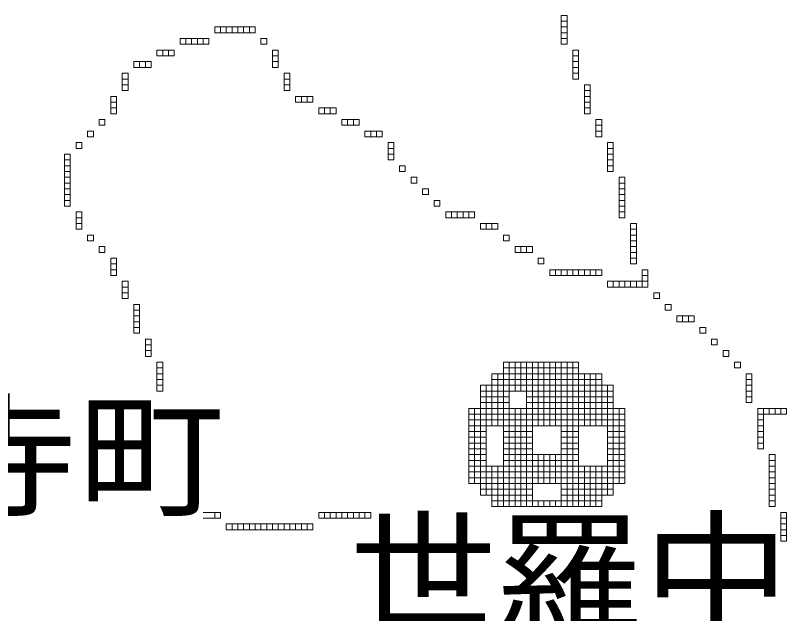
# Model space of a CAD drawing. Units: millimetres on the paper. Extents: x -3947 to 493, y -3409 to 377.
# Drawn here: x -187.55 to -170.19, y 112.61 to 126.07 of the extents above; entities that cross this region are included whole.
import ezdxf
from ezdxf.enums import TextEntityAlignment as Align

# ---------------------------------------------------------------- set-up
doc = ezdxf.new("R2010")
doc.units = ezdxf.units.MM
doc.layers.add('0-4__0-6_', color=7, linetype='Continuous', lineweight=18)
doc.layers.add('0-C__0-f_', color=7, linetype='Continuous', lineweight=18)
doc.styles.add('ＭＳ ゴシック', font='')
doc.styles.get('ＭＳ ゴシック').set_extended_font_data('MS Gothic')

msp = doc.modelspace()

# ---------------------------------------------------------------- linework, layer by layer
at = {"layer": '0-C__0-f_'}
for p, q in [((-175.265, 126.068), (-175.135, 126.068)), ((-175.265, 125.418), (-175.265, 126.068)), ((-175.135, 125.418), (-175.135, 126.068)), ((-175.265, 125.938), (-175.135, 125.938)), ((-183.065, 125.808), (-182.155, 125.808)), ((-183.065, 125.678), (-183.065, 125.808)), ((-183.065, 125.678), (-182.155, 125.678)), ((-182.935, 125.678), (-182.935, 125.808)), ((-182.805, 125.678), (-182.805, 125.808)), ((-182.675, 125.678), (-182.675, 125.808)), ((-182.545, 125.678), (-182.545, 125.808)), ((-182.415, 125.678), (-182.415, 125.808)), ((-182.285, 125.678), (-182.285, 125.808)), ((-182.155, 125.678), (-182.155, 125.808)), ((-175.265, 125.808), (-175.135, 125.808)), ((-175.265, 125.678), (-175.135, 125.678)), ((-183.845, 125.548), (-183.195, 125.548)), ((-183.845, 125.418), (-183.845, 125.548)), ((-183.715, 125.418), (-183.715, 125.548)), ((-183.585, 125.418), (-183.585, 125.548)), ((-183.455, 125.418), (-183.455, 125.548)), ((-183.325, 125.418), (-183.325, 125.548)), ((-183.195, 125.418), (-183.195, 125.548)), ((-182.025, 125.548), (-181.895, 125.548)), ((-182.025, 125.418), (-182.025, 125.548)), ((-181.895, 125.418), (-181.895, 125.548)), ((-175.265, 125.548), (-175.135, 125.548)), ((-183.845, 125.418), (-183.195, 125.418)), ((-182.025, 125.418), (-181.895, 125.418)), ((-175.265, 125.418), (-175.135, 125.418)), ((-184.365, 125.288), (-183.975, 125.288)), ((-184.365, 125.158), (-184.365, 125.288)), ((-184.365, 125.158), (-183.975, 125.158)), ((-184.235, 125.158), (-184.235, 125.288)), ((-184.105, 125.158), (-184.105, 125.288)), ((-183.975, 125.158), (-183.975, 125.288)), ((-181.765, 125.288), (-181.635, 125.288)), ((-181.765, 124.898), (-181.765, 125.288)), ((-181.765, 125.158), (-181.635, 125.158)), ((-181.635, 124.898), (-181.635, 125.288)), ((-175.005, 125.288), (-174.875, 125.288)), ((-175.005, 124.638), (-175.005, 125.288)), ((-175.005, 125.158), (-174.875, 125.158)), ((-174.875, 124.638), (-174.875, 125.288)), ((-184.885, 125.028), (-184.495, 125.028)), ((-184.885, 124.898), (-184.885, 125.028)), ((-184.755, 124.898), (-184.755, 125.028)), ((-184.625, 124.898), (-184.625, 125.028)), ((-184.495, 124.898), (-184.495, 125.028)), ((-181.765, 125.028), (-181.635, 125.028)), ((-175.005, 125.028), (-174.875, 125.028)), ((-184.885, 124.898), (-184.495, 124.898)), ((-181.765, 124.898), (-181.635, 124.898)), ((-175.005, 124.898), (-174.875, 124.898)), ((-185.145, 124.768), (-185.015, 124.768)), ((-185.145, 124.378), (-185.145, 124.768)), ((-185.145, 124.638), (-185.015, 124.638)), ((-185.015, 124.378), (-185.015, 124.768)), ((-181.505, 124.768), (-181.375, 124.768)), ((-181.505, 124.378), (-181.505, 124.768)), ((-181.505, 124.638), (-181.375, 124.638)), ((-181.375, 124.378), (-181.375, 124.768)), ((-175.005, 124.768), (-174.875, 124.768)), ((-175.005, 124.638), (-174.875, 124.638)), ((-185.145, 124.508), (-185.015, 124.508)), ((-181.505, 124.508), (-181.375, 124.508)), ((-174.745, 124.508), (-174.615, 124.508)), ((-174.745, 123.858), (-174.745, 124.508)), ((-174.615, 123.858), (-174.615, 124.508)), ((-185.145, 124.378), (-185.015, 124.378)), ((-181.505, 124.378), (-181.375, 124.378)), ((-174.745, 124.378), (-174.615, 124.378)), ((-185.405, 124.248), (-185.275, 124.248)), ((-185.405, 123.858), (-185.405, 124.248)), ((-185.405, 124.118), (-185.275, 124.118)), ((-185.275, 123.858), (-185.275, 124.248)), ((-181.245, 124.248), (-180.855, 124.248)), ((-181.245, 124.118), (-181.245, 124.248)), ((-181.245, 124.118), (-180.855, 124.118)), ((-181.115, 124.118), (-181.115, 124.248)), ((-180.985, 124.118), (-180.985, 124.248)), ((-180.855, 124.118), (-180.855, 124.248)), ((-174.745, 124.248), (-174.615, 124.248)), ((-174.745, 124.118), (-174.615, 124.118)), ((-185.405, 123.988), (-185.275, 123.988)), ((-180.725, 123.988), (-180.335, 123.988)), ((-180.725, 123.858), (-180.725, 123.988)), ((-180.595, 123.858), (-180.595, 123.988)), ((-180.465, 123.858), (-180.465, 123.988)), ((-180.335, 123.858), (-180.335, 123.988)), ((-174.745, 123.988), (-174.615, 123.988)), ((-185.405, 123.858), (-185.275, 123.858)), ((-180.725, 123.858), (-180.335, 123.858)), ((-174.745, 123.858), (-174.615, 123.858)), ((-185.665, 123.728), (-185.535, 123.728)), ((-185.665, 123.598), (-185.665, 123.728)), ((-185.665, 123.598), (-185.535, 123.598)), ((-185.535, 123.598), (-185.535, 123.728)), ((-180.205, 123.728), (-179.815, 123.728)), ((-180.205, 123.598), (-180.205, 123.728)), ((-180.205, 123.598), (-179.815, 123.598)), ((-180.075, 123.598), (-180.075, 123.728)), ((-179.945, 123.598), (-179.945, 123.728)), ((-179.815, 123.598), (-179.815, 123.728)), ((-174.485, 123.728), (-174.355, 123.728)), ((-174.485, 123.338), (-174.485, 123.728)), ((-174.485, 123.598), (-174.355, 123.598)), ((-174.355, 123.338), (-174.355, 123.728)), ((-185.925, 123.468), (-185.795, 123.468)), ((-185.925, 123.338), (-185.925, 123.468)), ((-185.795, 123.338), (-185.795, 123.468)), ((-179.685, 123.468), (-179.295, 123.468)), ((-179.685, 123.338), (-179.685, 123.468)), ((-179.555, 123.338), (-179.555, 123.468)), ((-179.425, 123.338), (-179.425, 123.468)), ((-179.295, 123.338), (-179.295, 123.468)), ((-174.485, 123.468), (-174.355, 123.468)), ((-185.925, 123.338), (-185.795, 123.338)), ((-179.685, 123.338), (-179.295, 123.338)), ((-174.485, 123.338), (-174.355, 123.338)), ((-186.185, 123.208), (-186.055, 123.208)), ((-186.185, 123.078), (-186.185, 123.208)), ((-186.185, 123.078), (-186.055, 123.078)), ((-186.055, 123.078), (-186.055, 123.208)), ((-179.165, 123.208), (-179.035, 123.208)), ((-179.165, 122.818), (-179.165, 123.208)), ((-179.165, 123.078), (-179.035, 123.078)), ((-179.035, 122.818), (-179.035, 123.208)), ((-174.225, 123.208), (-174.095, 123.208)), ((-174.225, 122.558), (-174.225, 123.208)), ((-174.225, 123.078), (-174.095, 123.078)), ((-174.095, 122.558), (-174.095, 123.208)), ((-186.445, 122.948), (-186.315, 122.948)), ((-186.445, 121.778), (-186.445, 122.948)), ((-186.315, 121.778), (-186.315, 122.948)), ((-179.165, 122.948), (-179.035, 122.948)), ((-174.225, 122.948), (-174.095, 122.948)), ((-186.445, 122.818), (-186.315, 122.818)), ((-179.165, 122.818), (-179.035, 122.818)), ((-174.225, 122.818), (-174.095, 122.818)), ((-186.445, 122.688), (-186.315, 122.688)), ((-186.445, 122.558), (-186.315, 122.558)), ((-178.905, 122.688), (-178.775, 122.688)), ((-178.905, 122.558), (-178.905, 122.688)), ((-178.905, 122.558), (-178.775, 122.558)), ((-178.775, 122.558), (-178.775, 122.688)), ((-174.225, 122.688), (-174.095, 122.688)), ((-174.225, 122.558), (-174.095, 122.558)), ((-186.445, 122.428), (-186.315, 122.428)), ((-178.645, 122.428), (-178.515, 122.428)), ((-178.645, 122.298), (-178.645, 122.428)), ((-178.515, 122.298), (-178.515, 122.428)), ((-173.965, 122.428), (-173.835, 122.428)), ((-173.965, 121.518), (-173.965, 122.428)), ((-173.835, 121.518), (-173.835, 122.428)), ((-186.445, 122.298), (-186.315, 122.298)), ((-178.645, 122.298), (-178.515, 122.298)), ((-173.965, 122.298), (-173.835, 122.298)), ((-186.445, 122.168), (-186.315, 122.168)), ((-186.445, 122.038), (-186.315, 122.038)), ((-178.385, 122.168), (-178.255, 122.168)), ((-178.385, 122.038), (-178.385, 122.168)), ((-178.385, 122.038), (-178.255, 122.038)), ((-178.255, 122.038), (-178.255, 122.168)), ((-173.965, 122.168), (-173.835, 122.168)), ((-173.965, 122.038), (-173.835, 122.038)), ((-186.445, 121.908), (-186.315, 121.908)), ((-178.125, 121.908), (-177.995, 121.908)), ((-178.125, 121.778), (-178.125, 121.908)), ((-177.995, 121.778), (-177.995, 121.908)), ((-173.965, 121.908), (-173.835, 121.908)), ((-186.445, 121.778), (-186.315, 121.778)), ((-178.125, 121.778), (-177.995, 121.778)), ((-173.965, 121.778), (-173.835, 121.778)), ((-186.185, 121.648), (-186.055, 121.648)), ((-186.185, 121.258), (-186.185, 121.648)), ((-186.185, 121.518), (-186.055, 121.518)), ((-186.055, 121.258), (-186.055, 121.648)), ((-177.865, 121.648), (-177.215, 121.648)), ((-177.865, 121.518), (-177.865, 121.648)), ((-177.865, 121.518), (-177.215, 121.518)), ((-177.735, 121.518), (-177.735, 121.648)), ((-177.605, 121.518), (-177.605, 121.648)), ((-177.475, 121.518), (-177.475, 121.648)), ((-177.345, 121.518), (-177.345, 121.648)), ((-177.215, 121.518), (-177.215, 121.648)), ((-173.965, 121.648), (-173.835, 121.648)), ((-173.965, 121.518), (-173.835, 121.518)), ((-186.185, 121.388), (-186.055, 121.388)), ((-177.085, 121.388), (-176.695, 121.388)), ((-177.085, 121.258), (-177.085, 121.388)), ((-176.955, 121.258), (-176.955, 121.388)), ((-176.825, 121.258), (-176.825, 121.388)), ((-176.695, 121.258), (-176.695, 121.388)), ((-173.705, 121.388), (-173.575, 121.388)), ((-173.705, 120.478), (-173.705, 121.388)), ((-173.575, 120.478), (-173.575, 121.388)), ((-186.185, 121.258), (-186.055, 121.258)), ((-177.085, 121.258), (-176.695, 121.258)), ((-173.705, 121.258), (-173.575, 121.258)), ((-185.925, 121.128), (-185.795, 121.128)), ((-185.925, 120.998), (-185.925, 121.128)), ((-185.925, 120.998), (-185.795, 120.998)), ((-185.795, 120.998), (-185.795, 121.128)), ((-176.565, 121.128), (-176.435, 121.128)), ((-176.565, 120.998), (-176.565, 121.128)), ((-176.565, 120.998), (-176.435, 120.998)), ((-176.435, 120.998), (-176.435, 121.128)), ((-173.705, 121.128), (-173.575, 121.128)), ((-173.705, 120.998), (-173.575, 120.998)), ((-185.665, 120.868), (-185.535, 120.868)), ((-185.665, 120.738), (-185.665, 120.868)), ((-185.535, 120.738), (-185.535, 120.868)), ((-176.305, 120.868), (-175.915, 120.868)), ((-176.305, 120.738), (-176.305, 120.868)), ((-176.175, 120.738), (-176.175, 120.868)), ((-176.045, 120.738), (-176.045, 120.868)), ((-175.915, 120.738), (-175.915, 120.868)), ((-173.705, 120.868), (-173.575, 120.868)), ((-185.665, 120.738), (-185.535, 120.738)), ((-176.305, 120.738), (-175.915, 120.738)), ((-173.705, 120.738), (-173.575, 120.738)), ((-185.405, 120.608), (-185.275, 120.608)), ((-185.405, 120.218), (-185.405, 120.608)), ((-185.405, 120.478), (-185.275, 120.478)), ((-185.275, 120.218), (-185.275, 120.608)), ((-175.785, 120.608), (-175.655, 120.608)), ((-175.785, 120.478), (-175.785, 120.608)), ((-175.785, 120.478), (-175.655, 120.478)), ((-175.655, 120.478), (-175.655, 120.608)), ((-173.705, 120.608), (-173.575, 120.608)), ((-173.705, 120.478), (-173.575, 120.478)), ((-185.405, 120.348), (-185.275, 120.348)), ((-175.525, 120.348), (-174.355, 120.348)), ((-175.525, 120.218), (-175.525, 120.348)), ((-175.395, 120.218), (-175.395, 120.348)), ((-175.265, 120.218), (-175.265, 120.348)), ((-175.135, 120.218), (-175.135, 120.348)), ((-175.005, 120.218), (-175.005, 120.348)), ((-174.875, 120.218), (-174.875, 120.348)), ((-174.745, 120.218), (-174.745, 120.348)), ((-174.615, 120.218), (-174.615, 120.348)), ((-174.485, 120.218), (-174.485, 120.348)), ((-174.355, 120.218), (-174.355, 120.348)), ((-173.445, 120.348), (-173.315, 120.348)), ((-173.445, 119.958), (-173.445, 120.348)), ((-173.315, 119.958), (-173.315, 120.348)), ((-185.405, 120.218), (-185.275, 120.218)), ((-175.525, 120.218), (-174.355, 120.218)), ((-173.445, 120.218), (-173.315, 120.218)), ((-185.145, 120.088), (-185.015, 120.088)), ((-185.145, 119.698), (-185.145, 120.088)), ((-185.145, 119.958), (-185.015, 119.958)), ((-185.015, 119.698), (-185.015, 120.088)), ((-174.225, 120.088), (-173.315, 120.088)), ((-174.225, 119.958), (-174.225, 120.088)), ((-174.225, 119.958), (-173.315, 119.958)), ((-174.095, 119.958), (-174.095, 120.088)), ((-173.965, 119.958), (-173.965, 120.088)), ((-173.835, 119.958), (-173.835, 120.088)), ((-173.705, 119.958), (-173.705, 120.088)), ((-173.575, 119.958), (-173.575, 120.088)), ((-185.145, 119.828), (-185.015, 119.828)), ((-173.185, 119.828), (-173.055, 119.828)), ((-173.185, 119.698), (-173.185, 119.828)), ((-173.055, 119.698), (-173.055, 119.828)), ((-185.145, 119.698), (-185.015, 119.698)), ((-173.185, 119.698), (-173.055, 119.698)), ((-184.885, 119.568), (-184.755, 119.568)), ((-184.885, 118.918), (-184.885, 119.568)), ((-184.885, 119.438), (-184.755, 119.438)), ((-184.755, 118.918), (-184.755, 119.568)), ((-172.925, 119.568), (-172.795, 119.568)), ((-172.925, 119.438), (-172.925, 119.568)), ((-172.925, 119.438), (-172.795, 119.438)), ((-172.795, 119.438), (-172.795, 119.568)), ((-184.885, 119.308), (-184.755, 119.308)), ((-172.665, 119.308), (-172.275, 119.308)), ((-172.665, 119.178), (-172.665, 119.308)), ((-172.535, 119.178), (-172.535, 119.308)), ((-172.405, 119.178), (-172.405, 119.308)), ((-172.275, 119.178), (-172.275, 119.308)), ((-184.885, 119.178), (-184.755, 119.178)), ((-172.665, 119.178), (-172.275, 119.178)), ((-184.885, 119.048), (-184.755, 119.048)), ((-184.885, 118.918), (-184.755, 118.918)), ((-172.145, 119.048), (-172.015, 119.048)), ((-172.145, 118.918), (-172.145, 119.048)), ((-172.145, 118.918), (-172.015, 118.918)), ((-172.015, 118.918), (-172.015, 119.048)), ((-184.625, 118.788), (-184.495, 118.788)), ((-184.625, 118.398), (-184.625, 118.788)), ((-184.495, 118.398), (-184.495, 118.788)), ((-171.885, 118.788), (-171.755, 118.788)), ((-171.885, 118.658), (-171.885, 118.788)), ((-171.755, 118.658), (-171.755, 118.788)), ((-184.625, 118.658), (-184.495, 118.658)), ((-171.885, 118.658), (-171.755, 118.658)), ((-184.625, 118.528), (-184.495, 118.528)), ((-184.625, 118.398), (-184.495, 118.398)), ((-171.625, 118.528), (-171.495, 118.528)), ((-171.625, 118.398), (-171.625, 118.528)), ((-171.625, 118.398), (-171.495, 118.398)), ((-171.495, 118.398), (-171.495, 118.528)), ((-184.365, 118.268), (-184.235, 118.268)), ((-184.365, 117.618), (-184.365, 118.268)), ((-184.235, 117.618), (-184.235, 118.268)), ((-176.565, 118.268), (-174.875, 118.268)), ((-176.565, 115.018), (-176.565, 118.268)), ((-176.435, 115.018), (-176.435, 118.268)), ((-176.305, 117.618), (-176.305, 118.268)), ((-176.175, 117.618), (-176.175, 118.268)), ((-176.045, 115.018), (-176.045, 118.268)), ((-175.915, 115.018), (-175.915, 118.268)), ((-175.785, 116.838), (-175.785, 118.268)), ((-175.655, 116.838), (-175.655, 118.268)), ((-175.525, 116.838), (-175.525, 118.268)), ((-175.395, 116.838), (-175.395, 118.268)), ((-175.265, 115.018), (-175.265, 118.268)), ((-175.135, 115.018), (-175.135, 118.268)), ((-175.005, 115.018), (-175.005, 118.268)), ((-174.875, 115.018), (-174.875, 118.268)), ((-171.365, 118.268), (-171.235, 118.268)), ((-171.365, 118.138), (-171.365, 118.268)), ((-171.235, 118.138), (-171.235, 118.268)), ((-184.365, 118.138), (-184.235, 118.138)), ((-176.565, 118.138), (-174.875, 118.138)), ((-171.365, 118.138), (-171.235, 118.138)), ((-184.365, 118.008), (-184.235, 118.008)), ((-184.365, 117.878), (-184.235, 117.878)), ((-176.825, 118.008), (-174.355, 118.008)), ((-176.825, 116.838), (-176.825, 118.008)), ((-176.825, 117.878), (-174.355, 117.878)), ((-176.695, 116.838), (-176.695, 118.008)), ((-174.745, 116.838), (-174.745, 118.008)), ((-174.615, 116.838), (-174.615, 118.008)), ((-174.485, 116.838), (-174.485, 118.008)), ((-174.355, 116.838), (-174.355, 118.008)), ((-171.105, 118.008), (-170.975, 118.008)), ((-171.105, 117.358), (-171.105, 118.008)), ((-171.105, 117.878), (-170.975, 117.878)), ((-170.975, 117.358), (-170.975, 118.008)), ((-184.365, 117.748), (-184.235, 117.748)), ((-177.085, 117.748), (-174.095, 117.748)), ((-177.085, 115.278), (-177.085, 117.748)), ((-176.955, 115.278), (-176.955, 117.748)), ((-174.225, 115.278), (-174.225, 117.748)), ((-174.095, 115.278), (-174.095, 117.748)), ((-171.105, 117.748), (-170.975, 117.748)), ((-184.365, 117.618), (-184.235, 117.618)), ((-177.085, 117.618), (-174.095, 117.618)), ((-171.105, 117.618), (-170.975, 117.618)), ((-177.085, 117.488), (-176.435, 117.488)), ((-177.085, 117.358), (-176.435, 117.358)), ((-176.045, 117.488), (-174.095, 117.488)), ((-176.045, 117.358), (-174.095, 117.358)), ((-171.105, 117.488), (-170.975, 117.488)), ((-171.105, 117.358), (-170.975, 117.358)), ((-177.345, 117.228), (-173.835, 117.228)), ((-177.345, 115.538), (-177.345, 117.228)), ((-177.215, 115.538), (-177.215, 117.228)), ((-176.305, 115.018), (-176.305, 117.228)), ((-176.175, 115.018), (-176.175, 117.228)), ((-173.965, 115.538), (-173.965, 117.228)), ((-173.835, 115.538), (-173.835, 117.228)), ((-170.845, 117.228), (-170.195, 117.228)), ((-170.845, 116.318), (-170.845, 117.228)), ((-170.715, 116.318), (-170.715, 117.228)), ((-170.585, 117.098), (-170.585, 117.228)), ((-170.455, 117.098), (-170.455, 117.228)), ((-170.325, 117.098), (-170.325, 117.228)), ((-170.195, 117.098), (-170.195, 117.228)), ((-177.345, 117.098), (-173.835, 117.098)), ((-170.845, 117.098), (-170.195, 117.098)), ((-177.345, 116.968), (-173.835, 116.968)), ((-177.345, 116.838), (-173.835, 116.838)), ((-170.845, 116.968), (-170.715, 116.968)), ((-170.845, 116.838), (-170.715, 116.838)), ((-177.345, 116.708), (-176.955, 116.708)), ((-176.565, 116.708), (-175.915, 116.708)), ((-175.265, 116.708), (-174.875, 116.708)), ((-174.225, 116.708), (-173.835, 116.708)), ((-170.845, 116.708), (-170.715, 116.708)), ((-177.345, 116.578), (-176.955, 116.578)), ((-176.565, 116.578), (-175.915, 116.578)), ((-175.265, 116.578), (-174.875, 116.578)), ((-174.225, 116.578), (-173.835, 116.578)), ((-170.845, 116.578), (-170.715, 116.578)), ((-177.345, 116.448), (-176.955, 116.448)), ((-177.345, 116.318), (-176.955, 116.318)), ((-176.565, 116.448), (-175.915, 116.448)), ((-176.565, 116.318), (-175.915, 116.318)), ((-175.265, 116.448), (-174.875, 116.448)), ((-175.265, 116.318), (-174.875, 116.318)), ((-174.225, 116.448), (-173.835, 116.448)), ((-174.225, 116.318), (-173.835, 116.318)), ((-170.845, 116.448), (-170.715, 116.448)), ((-170.845, 116.318), (-170.715, 116.318)), ((-177.345, 116.188), (-176.955, 116.188)), ((-176.565, 116.188), (-174.875, 116.188)), ((-175.785, 115.538), (-175.785, 116.188)), ((-175.655, 115.538), (-175.655, 116.188)), ((-175.525, 115.538), (-175.525, 116.188)), ((-175.395, 115.538), (-175.395, 116.188)), ((-174.225, 116.188), (-173.835, 116.188)), ((-170.585, 116.188), (-170.455, 116.188)), ((-170.585, 115.018), (-170.585, 116.188)), ((-170.455, 115.018), (-170.455, 116.188)), ((-177.345, 116.058), (-176.955, 116.058)), ((-176.565, 116.058), (-174.875, 116.058)), ((-174.225, 116.058), (-173.835, 116.058)), ((-170.585, 116.058), (-170.455, 116.058)), ((-177.345, 115.928), (-173.835, 115.928)), ((-177.345, 115.798), (-173.835, 115.798)), ((-176.825, 115.018), (-176.825, 115.928)), ((-176.695, 115.018), (-176.695, 115.928)), ((-174.745, 115.018), (-174.745, 115.928)), ((-174.615, 115.018), (-174.615, 115.928)), ((-174.485, 115.018), (-174.485, 115.928)), ((-174.355, 115.018), (-174.355, 115.928)), ((-170.585, 115.928), (-170.455, 115.928)), ((-170.585, 115.798), (-170.455, 115.798)), ((-177.345, 115.668), (-173.835, 115.668)), ((-170.585, 115.668), (-170.455, 115.668)), ((-177.345, 115.538), (-173.835, 115.538)), ((-170.585, 115.538), (-170.455, 115.538)), ((-177.085, 115.408), (-175.915, 115.408)), ((-177.085, 115.278), (-175.915, 115.278)), ((-175.265, 115.408), (-174.095, 115.408)), ((-175.265, 115.278), (-174.095, 115.278)), ((-170.585, 115.408), (-170.455, 115.408)), ((-170.585, 115.278), (-170.455, 115.278)), ((-176.825, 115.148), (-174.355, 115.148)), ((-175.785, 115.018), (-175.785, 115.148)), ((-175.655, 115.018), (-175.655, 115.148)), ((-175.525, 115.018), (-175.525, 115.148)), ((-175.395, 115.018), (-175.395, 115.148)), ((-170.585, 115.148), (-170.455, 115.148)), ((-176.825, 115.018), (-174.355, 115.018)), ((-170.585, 115.018), (-170.455, 115.018)), ((-183.325, 114.888), (-182.935, 114.888)), ((-183.325, 114.758), (-182.935, 114.758)), ((-183.065, 114.758), (-183.065, 114.888)), ((-182.935, 114.758), (-182.935, 114.888)), ((-180.725, 114.888), (-179.555, 114.888)), ((-180.725, 114.758), (-180.725, 114.888)), ((-180.725, 114.758), (-179.555, 114.758)), ((-180.595, 114.758), (-180.595, 114.888)), ((-180.465, 114.758), (-180.465, 114.888)), ((-180.335, 114.758), (-180.335, 114.888)), ((-180.205, 114.758), (-180.205, 114.888)), ((-180.075, 114.758), (-180.075, 114.888)), ((-179.945, 114.758), (-179.945, 114.888)), ((-179.815, 114.758), (-179.815, 114.888)), ((-179.685, 114.758), (-179.685, 114.888)), ((-179.555, 114.758), (-179.555, 114.888)), ((-170.325, 114.888), (-170.195, 114.888)), ((-170.325, 114.238), (-170.325, 114.888)), ((-170.325, 114.758), (-170.195, 114.758)), ((-170.195, 114.238), (-170.195, 114.888)), ((-182.805, 114.628), (-180.855, 114.628)), ((-182.805, 114.498), (-182.805, 114.628)), ((-182.675, 114.498), (-182.675, 114.628)), ((-182.545, 114.498), (-182.545, 114.628)), ((-182.415, 114.498), (-182.415, 114.628)), ((-182.285, 114.498), (-182.285, 114.628)), ((-182.155, 114.498), (-182.155, 114.628)), ((-182.025, 114.498), (-182.025, 114.628)), ((-181.895, 114.498), (-181.895, 114.628)), ((-181.765, 114.498), (-181.765, 114.628)), ((-181.635, 114.498), (-181.635, 114.628)), ((-181.505, 114.498), (-181.505, 114.628)), ((-181.375, 114.498), (-181.375, 114.628)), ((-181.245, 114.498), (-181.245, 114.628)), ((-181.115, 114.498), (-181.115, 114.628)), ((-180.985, 114.498), (-180.985, 114.628)), ((-180.855, 114.498), (-180.855, 114.628)), ((-170.325, 114.628), (-170.195, 114.628)), ((-182.805, 114.498), (-180.855, 114.498)), ((-170.325, 114.498), (-170.195, 114.498)), ((-170.325, 114.368), (-170.195, 114.368)), ((-170.325, 114.238), (-170.195, 114.238))]:
    msp.add_line(p, q, dxfattribs=at)

# ---------------------------------------------------------------- texts
at = {"layer": '0-4__0-6_', "style": 'ＭＳ ゴシック', "width": 1.1}
for s, p in [('寺町', (-189.446, 114.385)), ('世羅中', (-180.022, 111.763))]:
    msp.add_text(s, height=2.199, dxfattribs=at).set_placement(p, align=Align.BOTTOM_LEFT)

doc.saveas('drawing.dxf')
